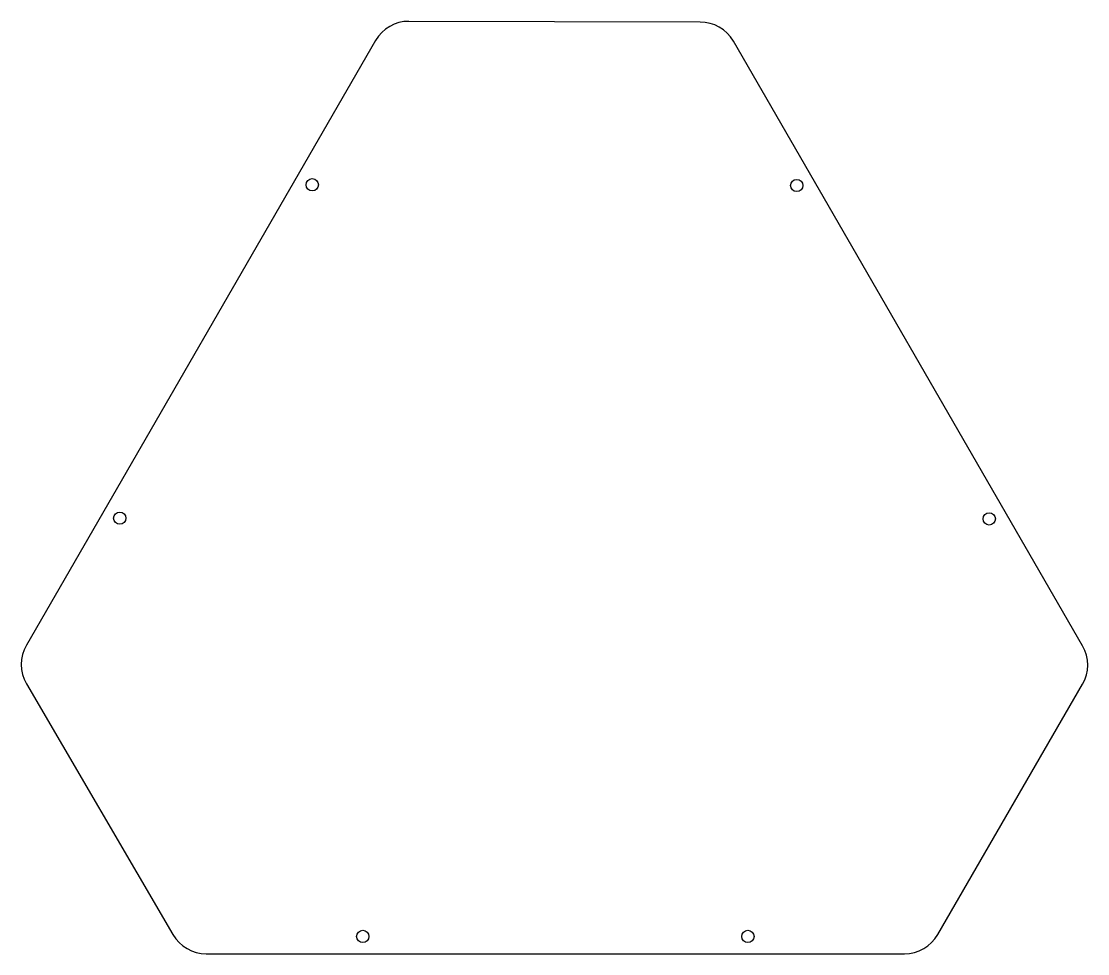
# Model space of a CAD drawing. Header units: millimetres. Extents: x -276 to 2, y -185 to 58.
import ezdxf

# ---------------------------------------------------------------- set-up
doc = ezdxf.new("R2010")
doc.units = ezdxf.units.MM
doc.layers.get('0').update_dxf_attribs({"linetype": 'CONTINUOUS'})

msp = doc.modelspace()

# ---------------------------------------------------------------- linework, layer by layer
msp.add_lwpolyline([(-274.31, -104.8, 0.269174), (-274.29, -114.84), (-236.11, -180.28, 0.266725), (-227.47, -185.24), (-45.39, -185.24, 0.267716), (-36.73, -180.25), (1.01, -115, 0.268182), (1.02, -104.99), (-90.02, 52.7, 0.267287), (-98.66, 57.7), (-174.58, 57.88, 0.268612), (-183.27, 52.88)], format="xyb", close=True)
for centre in [(-199.79, 15.27), (-73.5, 15.08), (-249.99, -71.68), (-23.3, -71.87), (-186.63, -180.74), (-86.23, -180.74)]:
    msp.add_circle(centre, 1.6)

doc.saveas('drawing.dxf')
